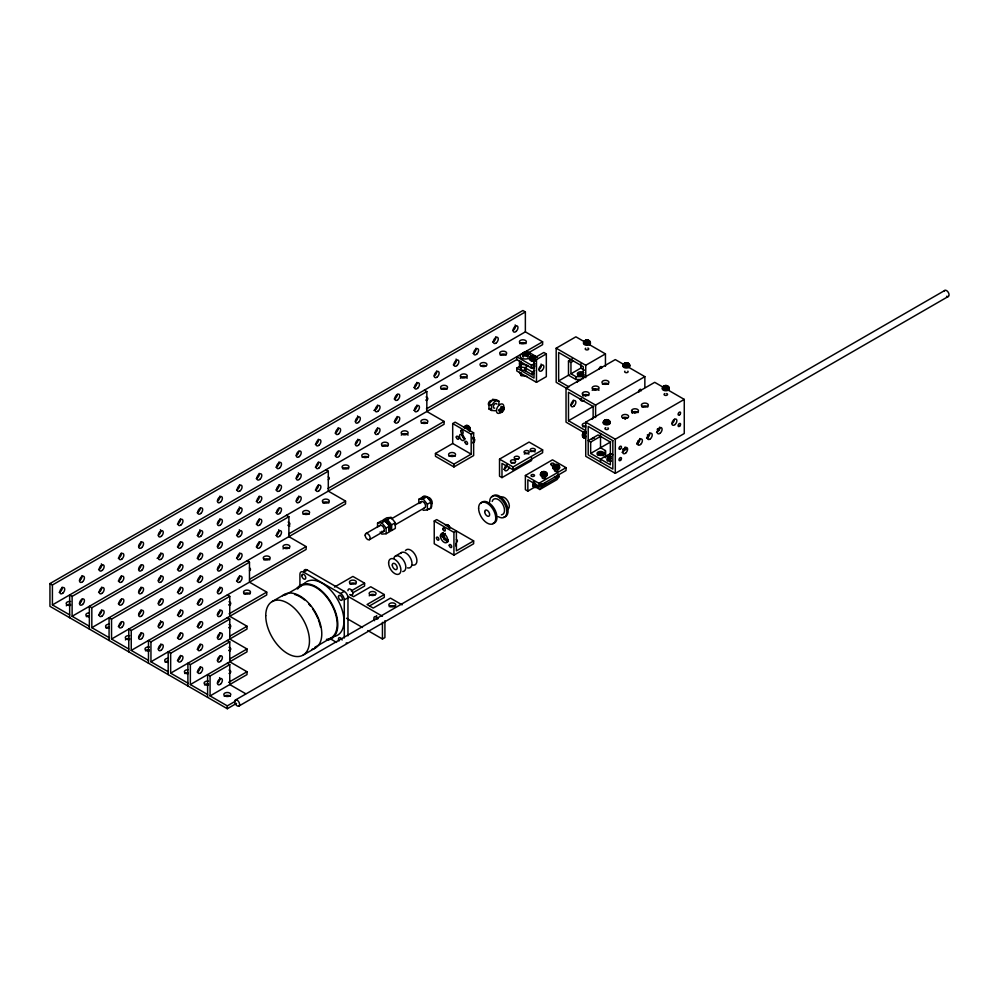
<?xml version="1.0" encoding="UTF-8"?>
<svg xmlns="http://www.w3.org/2000/svg" width="999" height="999" viewBox="0 0 999 999"><rect width="100%" height="100%" fill="white"/><g stroke="black" fill="none" stroke-linecap="round" stroke-linejoin="round"><path stroke-width="1.5" d="M527.847 491.108L527.847 479.757L538.936 486.163L566.033 470.517L566.033 467.669L552.484 459.84L525.387 475.487L525.374 489.685L527.847 491.108L535.576 486.638M600.511 461.975L600.511 459.128L605.444 456.293L605.444 450.599L600.511 447.752L600.511 433.529M530.319 357.442L531.268 355.944A3.009 1.736 0 0 1 534.902 356.218L535.377 356.581A3.009 1.736 0 0 1 535.377 358.316M541.396 473.351L542.357 471.853A3.009 1.736 0 0 1 545.991 472.127L546.465 472.49A3.009 1.736 0 0 1 546.465 474.225L545.367 474.862A3.009 1.736 0 0 1 541.733 474.587L541.258 474.225A3.009 1.736 0 0 1 541.258 472.49L542.932 471.715A1.848 1.074 0 0 1 545.167 471.89L545.466 472.115A1.848 1.074 0 0 1 545.466 473.176L544.78 473.563A1.848 1.074 0 0 1 542.557 473.401L542.257 473.176A1.848 1.074 0 0 1 542.257 472.115L545.167 473.401L546.328 476.198M578.421 374.563L578.346 375.224A3.484 2.01 0 0 1 579.07 374.912M584.502 341.808L586.038 340.172A1.848 1.074 0 0 1 588.274 340.334L588.573 340.559A1.848 1.074 0 0 1 588.573 341.633L587.899 342.02A1.848 1.074 0 0 1 585.664 341.845L585.364 341.633A1.848 1.074 0 0 1 585.364 340.559L588.286 341.845L589.435 344.643M663.336 387.312L664.872 385.676A1.848 1.074 0 0 1 667.107 385.851L667.394 386.064A1.848 1.074 0 0 1 667.394 387.137L666.72 387.525A1.848 1.074 0 0 1 664.485 387.362L664.198 387.137A1.848 1.074 0 0 1 664.198 386.064L667.107 387.362L668.256 390.159M432.105 503.658L432.105 501.86A4.233 2.448 60 0 0 429.982 498.189L428.434 497.29M469.967 428.946L469.967 428.159A1.848 1.074 60 0 0 468.706 426.311L468.369 426.161A1.848 1.074 60 0 0 468.056 426.136M473.114 437.412A1.848 1.074 60 0 1 474.388 439.26L474.388 440.047A1.848 1.074 60 0 1 474.038 440.522M578.433 374.538L579.308 373.726A3.009 1.736 0 0 1 582.941 374.001L583.416 374.363A3.009 1.736 0 0 1 583.416 376.099M624 363.873L624.875 363.049A3.009 1.736 0 0 1 628.508 363.336L628.983 363.686A3.009 1.736 0 0 1 628.983 365.422L627.884 366.059A3.009 1.736 0 0 1 624.25 365.784L623.776 365.422A3.009 1.736 0 0 1 623.776 363.686L625.461 362.924A1.848 1.074 0 0 1 627.684 363.087L627.984 363.311A1.848 1.074 0 0 1 627.984 364.385L627.31 364.772A1.848 1.074 0 0 1 625.074 364.598L624.775 364.385A1.848 1.074 0 0 1 624.775 363.311L627.697 364.61L628.846 367.407M604.295 420.754L605.169 419.942A3.009 1.736 0 0 1 608.803 420.217L609.278 420.579A3.009 1.736 0 0 1 609.278 422.315L608.179 422.952A3.009 1.736 0 0 1 604.545 422.677L604.07 422.315A3.009 1.736 0 0 1 604.07 420.579L605.744 419.805A1.848 1.074 0 0 1 607.979 419.98L608.279 420.204A1.848 1.074 0 0 1 608.279 421.266L607.604 421.665A1.848 1.074 0 0 1 605.369 421.491L605.069 421.266A1.848 1.074 0 0 1 605.069 420.204L607.991 421.491L609.14 424.288M387.55 523.926L388.811 522.664C390.609 524.562 392.532 529.383 388.923 530.407L390.547 529.433L389.86 528.334M389.697 525.012L387.824 521.703L383.878 520.816M533.441 481.555L535.564 487.037L539.822 489.498L541.945 486.476L559.19 476.523L558.129 473.776M559.19 476.523L557.067 479.545L539.822 489.498M495.167 410.751L491.458 410.427L488.986 409.003L488.986 404.046L492.707 399.425L496.428 399.75L498.888 401.173L498.888 404.895M491.458 410.427L491.458 405.469L495.167 400.849L498.888 401.173M383.978 521.391L384.727 520.541M385.714 520.604L384.902 521.453C388.112 522.527 390.771 526.548 389.473 529.882L388.786 528.783M582.966 435.539A1.848 1.074 -60 0 1 582.629 435.064L582.579 434.69A1.848 1.074 -60 0 1 583.553 432.679L585.052 431.605A3.009 1.736 -60 0 1 586.013 431.693M385.889 521.828L386.775 521.003L388.549 523.189M603.121 455.731L598.913 453.621A1.848 1.074 0 0 0 598.913 454.695L599.213 454.907A1.848 1.074 0 0 0 601.448 455.082L602.122 454.695A1.848 1.074 0 0 0 602.122 453.621L601.823 453.396A1.848 1.074 0 0 0 599.587 453.234L597.914 453.996A3.009 1.736 0 0 0 597.502 454.87M523.164 352.672L522.664 353.047A3.134 1.811 0 0 0 522.664 354.87L523.813 355.532A3.134 1.811 0 0 0 526.96 355.532L528.109 354.87A3.134 1.811 0 0 0 528.109 353.047L526.96 352.385A3.134 1.811 0 0 0 523.813 352.385L523.164 354.096L523.488 352.535L525.387 353.621L527.285 352.535L527.609 354.096L527.609 352.672M469.33 430.307L470.142 428.721A3.009 1.736 60 0 0 468.094 425.724L467.544 425.487A3.009 1.736 60 0 0 466.246 425.886A3.484 2.01 60 0 0 464.485 428.246M473.738 441.408L474.562 439.835A3.009 1.736 60 0 0 473.051 437.225M389.273 525.674L390.347 525.062M236.501 703.408L227.31 708.728L49.95 606.331L49.95 583.578L522.902 310.514L525.362 311.938L525.362 331.855L52.41 604.907L52.41 584.989L525.362 311.938M69.655 617.707L69.655 594.954L72.115 596.378L426.835 391.583L426.835 411.488L444.08 421.441L444.08 424.288L91.821 627.659L91.821 607.754L328.296 471.216L328.296 491.133L345.542 501.086L345.542 503.933L111.538 639.035L111.538 619.13L288.886 516.733L288.886 536.638L306.131 546.59L306.131 549.438L249.7 582.017M426.398 408.903L542.607 341.808L542.607 344.655L527.747 353.234M524.812 355.382L524.812 353.958L522.914 355.057L522.914 356.468M525.961 355.382L525.961 353.958L527.859 352.859L527.859 354.283M72.115 596.378L72.115 616.283L516.933 359.478M531.468 357.492L534.378 356.206A1.848 1.074 0 0 1 534.378 357.267L533.703 357.667A1.848 1.074 0 0 1 531.468 357.492L531.168 357.267A1.848 1.074 0 0 1 531.168 356.206L531.855 355.806A1.848 1.074 0 0 1 534.09 355.981M516.77 368.119L534.003 378.072L534.003 358.154L543.856 352.472L546.328 353.896L546.328 376.648L536.475 382.342L516.77 370.954L516.77 368.119L520.454 365.984M534.003 358.154L536.475 359.578L546.328 353.896M644.855 387.512L644.855 376.648L595.591 405.094L556.181 382.342L556.181 348.201L575.886 336.825L585.289 342.257M533.516 372.664L533.516 374.088L532.28 374.8L524.9 370.529L524.9 367.682L528.483 365.622M534.627 363.499L534.627 366.333L531.543 368.119L516.77 359.578L516.77 356.743L531.543 365.272L534.627 363.499A2.61 1.511 0 0 1 535.164 361.114M524.9 370.529L526.123 369.817M328.084 488.411L444.08 421.441M524.9 367.682L532.28 371.953L534.677 370.579M585.664 341.845L588.274 340.334M452.697 423.576L455.157 422.152L473.638 432.829L473.638 455.581L453.933 466.958L435.452 456.293L435.452 453.446L452.697 443.494L471.178 454.158L471.178 434.24L452.697 423.576L452.697 443.494M581.518 379.495L575.886 379.495L568.493 375.224L568.493 361.001L572.19 358.866M568.493 361.001L570.953 362.425L573.426 361.001M500.949 409.128L502.834 408.042L504.07 408.753L502.172 409.84L500.374 408.803M500.949 408.466L502.172 409.178L504.07 408.079M501.598 412.362L501.598 410.177L499.7 411.263L498.476 410.552M288.786 533.853L345.542 501.086M583.279 378.671L583.279 366.695L558.641 352.472L558.641 380.919L569.155 374.85M570.953 362.425L570.953 373.801L580.806 368.119L584.502 370.242M556.181 348.201L585.739 365.272L605.444 353.896L605.444 366.308M131.244 630.506L249.475 562.237L249.475 582.155L131.244 650.411L131.244 630.506L128.771 629.083L128.771 651.835M471.178 434.24L473.638 432.829M579.507 375.274L582.417 373.976A1.848 1.074 0 0 1 582.417 375.05L581.73 375.437A1.848 1.074 0 0 1 579.507 375.274L579.308 375.124A1.848 1.074 0 0 1 579.208 373.976L579.882 373.589A1.848 1.074 0 0 1 582.117 373.763M249.7 579.183L306.131 546.59M625.074 364.598L627.684 363.087M435.452 453.446L453.933 464.11L471.178 454.158M148.476 663.211L148.476 640.459L150.949 641.882L229.77 596.378L229.77 616.283L247.015 626.236L247.015 629.083L170.654 673.164L170.654 653.259L229.77 619.13L229.77 639.035L247.015 648.988L247.015 651.835L190.359 684.552L190.359 664.635L229.77 641.882L229.77 661.788L247.015 671.753L247.015 674.587L210.065 695.928L210.065 676.011L229.77 664.635L229.77 684.552L245.692 693.731M377.56 527.397L377.56 523.126L381.256 520.991L385.527 520.616L389.797 525.924L389.797 531.618L386.101 533.741L381.83 534.128L380.119 532.005M418.818 503.571L418.818 499.313L422.515 497.177L426.785 496.79L431.056 502.097L431.056 507.792L427.36 509.927L423.089 510.302M377.56 523.126L381.83 522.752L385.527 520.616M391.071 517.42L386.8 517.794L383.104 519.93L387.375 519.555L391.071 517.42L395.329 522.727L395.329 528.409L391.645 530.544L388.798 530.794M418.818 499.313L423.089 498.926L426.785 496.79M365.909 533.566L380.681 525.024M391.433 518.818L420.991 501.76M229.096 613.823L266.721 592.107L266.721 594.954L150.949 661.788L150.949 641.882M299.925 586.488L299.925 574.3A5.22 3.022 60 0 1 303.621 572.165L307.317 570.029L344.268 591.371A5.22 3.022 60 0 1 347.964 597.764L347.964 635.864M501.985 477.622L499.525 476.198L499.525 459.128L529.083 442.07L542.632 449.887L542.632 452.734L513.074 469.805L501.985 463.399L501.985 477.622L531.543 460.551L531.543 457.717M593.131 418.494L593.131 406.518L568.493 392.295L568.493 420.729L593.793 406.131M386.101 533.741L386.101 528.059L389.797 525.924M391.645 530.544L391.645 524.862L395.329 522.727M427.36 509.927L427.36 504.233L431.056 502.097M369.43 539.672L384.215 531.131M394.955 524.937L424.513 507.867M272.153 601.573L284.465 594.455M285.002 595.154L301.011 585.913M668.144 390.097L684.265 399.4L684.265 433.529L615.297 473.351L585.739 456.293L585.739 422.152L654.707 382.33L662.774 386.988M499.525 459.128L513.074 466.958L542.632 449.887M229.645 636.263L247.015 626.236M605.369 421.491L607.979 419.98M664.485 387.362L667.107 385.851M434.228 521.003L436.688 519.58L473.638 540.909L473.638 543.756L453.933 555.132L434.228 543.756L434.228 521.003L453.933 532.38L456.393 530.956L456.393 550.861L473.638 540.909M334.49 587.05L352.884 576.435L364.585 583.191L364.585 586.038L352.647 592.931M590.659 442.07L590.659 453.446L610.364 464.822L610.364 442.07L598.051 434.952L588.199 440.646L590.659 442.07L600.511 436.376M395.329 556.093L401.498 552.534M542.557 473.401L545.167 471.89M554.87 466.283L557.779 464.997A1.848 1.074 0 0 1 557.779 466.071L557.105 466.458A1.848 1.074 0 0 1 554.87 466.283L554.67 466.133A1.848 1.074 0 0 1 554.57 464.997L555.257 464.61A1.848 1.074 0 0 1 557.479 464.772M303.621 572.165L340.572 593.506L344.268 591.371M229.545 659.078L247.015 648.988M351.323 590.846L364.585 583.191M525.387 475.487L538.936 483.304L566.033 467.669M590.659 453.446L610.751 441.845M585.739 422.152L615.297 439.223L684.265 399.4M344.268 637.999L344.268 599.899L347.964 597.764M599.213 454.907L601.823 453.396M228.621 682.367L247.015 671.753M369.705 605.831L384.29 597.414L384.29 594.567L367.045 604.52L373.214 608.079L390.447 598.126L402.147 604.882M314.847 647.315L330.856 638.074M303.072 655.119L315.384 648.014M235.414 700.012L944.842 290.434M210.065 695.928L227.31 705.881L235.19 701.323M238.898 706.056L948.326 296.466M367.794 630.556L382.442 639.01L384.915 637.587L384.915 620.741M388.161 524.737L389.198 524.063M464.398 427.46L465.084 427.147M446.541 525.262L448.326 525.337A3.009 1.736 60 0 1 449.825 527.947M583.891 432.417L584.228 432.28A1.848 1.074 -60 0 1 584.815 432.33M389.235 530.194L389.985 529.97L389.435 528.746M585.651 340.334L584.365 340.934A3.009 1.736 0 0 0 584.365 342.669L584.84 343.032A3.009 1.736 0 0 0 588.473 343.306L589.572 342.669A3.009 1.736 0 0 0 589.572 340.934L589.098 340.572A3.009 1.736 0 0 0 585.464 340.297M664.485 385.839L663.186 386.451A3.009 1.736 0 0 0 663.186 388.186L663.661 388.536A3.009 1.736 0 0 0 667.295 388.823L668.393 388.186A3.009 1.736 0 0 0 668.393 386.451L667.919 386.089A3.009 1.736 0 0 0 664.285 385.814M599.2 453.396L598.139 454.183A3.384 1.948 0 0 1 602.909 454.195M570.953 373.801L575.886 376.648L584.328 376.648M605.444 456.293L611.076 456.293M488.986 409.003L491.471 409.215M585.102 431.893L583.953 432.242A3.009 1.736 -60 0 0 582.38 435.527L582.454 436.113A3.009 1.736 -60 0 0 583.953 436.988M526.96 365.097L521.091 364.198L519.517 360.814L519.517 366.496L521.091 369.88L525.486 370.567M525.486 367.719L521.091 367.033L519.517 363.648M519.517 372.19L521.091 375.574L526.96 376.473M386.188 521.628L386.988 521.928M449.7 527.797L449.662 527.522A1.848 1.074 60 0 0 448.726 525.774L448.052 525.387A1.848 1.074 60 0 0 447.127 525.924M585.127 431.893L585.739 432.155A3.484 2.01 -60 0 0 583.279 436.426L583.354 437.112A3.484 2.01 -60 0 0 585.739 437.849M466.221 425.774L466.858 426.049A3.484 2.01 60 0 1 469.243 430.994M390.035 525.986L390.784 526.336L388.948 526.548M587.974 343.806L605.444 353.896M623.364 364.235L615.297 359.578L566.033 388.024L566.033 422.152L584.84 433.017M628.733 367.345L644.855 376.648M525.362 331.855L542.607 341.808M526.623 351.049L537.362 357.255M525.961 353.958L527.859 355.057L527.859 356.468M524.812 353.958L522.914 352.859L522.914 354.283M558.641 380.919L569.018 386.9M568.493 420.729L585.352 430.469M610.364 453.446L612.837 454.87M492.707 399.425L495.167 400.849M500.949 406.281L502.172 406.993L502.172 409.178M500.374 409.465L501.598 410.177M488.986 404.046L491.458 405.469M498.476 409.89L499.7 410.601L501.598 409.515L501.598 407.317M500.949 411.326L502.172 412.025L502.172 409.84M424.375 390.159L426.835 391.583M325.836 469.805L328.296 471.216M286.426 515.309L288.886 516.733M384.29 594.567L370.741 586.75L353.509 596.703L349.812 594.567M347.827 596.266L382.442 616.258M247.015 560.814L249.475 562.237M346.491 618.256L362.475 627.484M249.475 582.155L266.721 592.107M330.02 638.611L336.613 642.419M227.31 594.954L229.77 596.378M227.31 617.707L229.77 619.13M227.31 640.459L229.77 641.882M227.31 663.211L229.77 664.635M49.95 583.578L52.41 584.989M91.821 607.754L89.361 606.331L89.361 629.083M111.538 619.13L109.066 617.707L109.066 640.459M170.654 653.259L168.182 651.835L168.182 674.587M190.359 664.635L187.899 663.211L187.899 685.963M210.065 676.011L207.605 674.587L207.605 697.352M52.41 604.907L69.655 614.86M72.115 616.283L89.361 626.236M91.821 627.659L109.066 637.612M111.538 639.035L128.771 648.988M131.244 650.411L148.476 660.364M150.949 661.788L168.182 671.753M170.654 673.164L187.899 683.129M190.359 684.552L207.605 694.505M535.701 357.18L535.164 356.78A3.384 1.948 0 0 0 533.653 356.281M559.003 466.521L559.19 466.658A3.484 2.01 0 0 1 558.291 469.255A3.484 2.01 0 0 1 553.708 469.093L553.159 468.668A3.484 2.01 0 0 1 553.708 466.246L554.67 464.735A3.009 1.736 0 0 1 558.304 465.01L558.778 465.372A3.009 1.736 0 0 1 558.778 467.107L557.679 467.744A3.009 1.736 0 0 1 554.045 467.47L553.571 467.107A3.009 1.736 0 0 1 553.571 465.372L554.87 464.772L557.492 466.296L558.641 469.093M628.846 364.56L629.395 364.972A3.484 2.01 0 0 1 628.496 367.582A3.484 2.01 0 0 1 623.913 367.407L623.364 366.983A3.484 2.01 0 0 1 623.913 364.56M389.086 527.422L390.971 527.547L390.172 526.898L390.884 528.596L389.797 529.07L389.023 528.184M448.389 525.524L447.215 524.712A3.009 1.736 60 0 0 445.929 525.099M584.502 436.763L585.102 437.387M423.089 498.926L427.36 504.233M387.375 519.555L391.645 524.862M381.83 522.752L386.101 528.059M582.941 376.461L579.495 373.751L578.209 374.363A3.009 1.736 0 0 0 577.797 375.224M540.884 483.728L541.945 486.476M474.425 439.685L474.562 441.096A3.009 1.736 60 0 1 473.051 441.97M470.017 428.583L470.142 429.995A3.009 1.736 60 0 1 469.93 430.469M456.056 543.881L456.093 544.293A1.848 1.074 60 0 1 456.056 544.655M615.297 439.223L615.297 473.351M605.444 450.599L605.444 457.717M595.591 405.094L595.591 417.507M585.739 365.272L585.739 377.684M580.806 363.848L580.806 368.119M575.886 376.648L575.886 379.495M538.936 483.304L538.936 486.163M536.475 359.578L536.475 382.342M532.28 371.953L532.28 374.8M531.543 365.272L531.543 368.119M527.609 355.244L527.609 356.668M527.285 356.805L527.285 355.382L525.387 354.295L523.488 355.382L523.488 356.805M525.387 353.621L525.387 355.706M523.164 355.244L523.164 356.668M521.091 361.351L521.091 369.88M521.091 372.727L521.091 375.574M513.074 466.958L513.074 469.805M453.933 464.11L453.933 466.958M453.933 532.38L453.933 555.132M382.442 622.327L382.442 639.01M227.31 705.881L227.31 708.728M339.036 640.983A2.785 1.611 60 0 1 339.223 637.674A2.785 1.611 60 0 1 342.133 640.022M303.746 571.141A5.22 3.022 60 0 1 307.317 570.029M294.568 594.405A30.045 17.345 60 0 1 304.495 599.912M308.703 603.958A30.045 17.345 60 0 1 310.677 606.281M312.525 608.753A30.045 17.345 60 0 1 317.832 618.356M318.394 619.78A30.045 17.345 60 0 1 320.479 626.91M297.615 588.998A30.045 17.345 60 0 1 331.056 603.496A30.045 17.345 60 0 1 326.436 639.385M303.921 583.916A30.919 17.845 60 0 1 305.669 582.292M306.643 581.655A30.919 17.845 60 0 1 338.998 602.185A30.919 17.845 60 0 1 334.24 636.438M346.878 642.832A5.22 3.022 60 0 1 346.116 643.056M340.572 593.506A5.22 3.022 60 0 1 344.268 599.899M297.003 588.436A30.919 17.845 60 0 1 331.393 603.059A30.919 17.845 60 0 1 326.873 640.159M282.58 595.854A30.919 17.845 60 0 1 315.884 613.199A30.919 17.845 60 0 1 312.063 649.238M347.964 590.659A3.484 2.01 60 0 1 350.424 589.235A3.484 2.01 60 0 1 352.884 593.506A3.484 2.01 60 0 1 350.424 594.929M447.652 542.095A6.094 3.521 60 0 1 446.541 541.62M444.38 539.71A6.094 3.521 60 0 1 443.494 538.399M442.807 536.975A6.094 3.521 60 0 1 442.37 532.954M448.276 539.66A3.484 2.01 60 0 1 444.58 537.25A3.484 2.01 60 0 1 445.304 533.466M441.883 536.213A3.484 2.01 60 0 1 442.27 537.025M503.808 469.355A3.484 2.01 -60 0 0 506.918 464.822A3.484 2.01 -60 0 0 504.458 468.831A3.484 2.01 -60 0 0 506.481 470.716A3.484 2.01 -60 0 0 509.29 467.033M524.35 454.108A2.61 1.511 0 0 1 528.883 454.108M514.922 459.49A2.61 1.511 0 0 1 518.069 459.253M511.226 463.049A2.61 1.511 0 0 1 514.922 463.049M530.931 451.673A2.61 1.511 0 0 1 535.039 451.985M554.433 465.921A3.484 2.01 0 0 1 555.269 465.721M555.307 465.072A3.384 1.948 0 0 0 553.246 467.932L553.783 468.331A3.384 1.948 0 0 0 558.229 468.506A3.384 1.948 0 0 0 559.103 465.984L558.566 465.571A3.384 1.948 0 0 0 557.867 465.259M557.042 475.324A1.736 1.011 0 0 1 557.242 476.998A1.736 1.011 0 0 1 554.495 476.461M540.846 473.776A3.484 2.01 0 0 0 540.846 475.786L541.396 476.198A3.484 2.01 0 0 0 545.978 476.373A3.484 2.01 0 0 0 546.878 473.776L546.328 473.351A3.484 2.01 0 0 0 544.767 472.839M542.981 472.177A3.384 1.948 0 0 0 540.934 475.037L541.47 475.449A3.384 1.948 0 0 0 545.916 475.611A3.384 1.948 0 0 0 546.79 473.089L546.253 472.689A3.384 1.948 0 0 0 544.73 472.177M545.092 482.604A1.736 1.011 0 0 1 544.73 484.178A1.736 1.011 0 0 1 542.182 483.566M534.952 483.841A3.009 1.736 -60 0 0 534.403 485.264L534.34 485.939A3.009 1.736 -60 0 0 535.914 487.4L535.864 487.112A3.384 1.948 -60 0 1 533.454 485.739L533.541 484.977A3.384 1.948 -60 0 1 534.652 482.654M534.59 487.112A3.484 2.01 -60 0 1 532.767 485.427L532.854 484.64A3.484 2.01 -60 0 1 534.003 482.255M535.951 486.476A1.848 1.074 -60 0 1 535.764 485.826L535.814 485.414A1.848 1.074 -60 0 1 535.951 484.965M540.072 484.652A3.484 2.01 60 0 1 538.336 487.137A3.484 2.01 60 0 1 535.314 483.379M545.092 476.91A1.736 1.011 0 0 1 544.979 478.396A1.736 1.011 0 0 1 542.432 478.196A1.736 1.011 0 0 1 542.994 476.748M557.042 469.642A1.736 1.011 0 0 1 557.604 471.091A1.736 1.011 0 0 1 555.057 471.278A1.736 1.011 0 0 1 554.944 469.805M552.035 465.984A1.736 1.011 0 0 1 552.934 465.984M541.071 364.036A3.484 2.01 -60 0 1 538.936 369.543M535.239 360.289A3.484 2.01 0 0 1 530.319 360.289L529.757 359.877A3.484 2.01 0 0 1 529.757 357.867M533.678 356.93A3.484 2.01 0 0 1 534.515 357.13M535.164 359.54A3.384 1.948 0 0 1 530.382 359.54L529.845 359.141A3.384 1.948 0 0 1 531.081 356.468M534.465 367.669A1.736 1.011 0 0 1 532.33 368.369A1.736 1.011 0 0 1 531.093 367.145M534.627 366.333A2.61 1.511 0 0 1 534.203 366.021M534.465 360.027A1.736 1.011 0 0 1 532.779 361.301A1.736 1.011 0 0 1 531.093 360.027M527.996 353.409A5.22 3.022 0 0 1 530.432 356.805M529.907 357.53A5.22 3.022 0 0 1 521.69 358.154A5.22 3.022 0 0 1 522.777 353.409M524.038 353.109A5.22 3.022 0 0 1 526.735 353.109M585.127 437.412A3.384 1.948 -60 0 1 582.817 436.7L582.729 436.026A3.384 1.948 -60 0 1 585.739 431.63M586.051 436.188A1.736 1.011 -60 0 1 584.502 435.714A1.736 1.011 -60 0 1 586.051 433.441M592.057 439.173A1.736 1.011 -60 0 1 593.294 437.774A1.736 1.011 -60 0 1 594.318 438.211M610.039 422.352A3.484 2.01 0 0 1 608.416 424.612A3.484 2.01 0 0 1 604.208 424.288L603.658 423.876A3.484 2.01 0 0 1 603.658 421.865M607.579 420.929A3.484 2.01 0 0 1 608.416 421.128M605.806 420.267A3.384 1.948 0 0 0 603.746 423.126L604.283 423.539A3.384 1.948 0 0 0 608.728 423.701A3.384 1.948 0 0 0 609.602 421.178L609.065 420.779A3.384 1.948 0 0 0 607.554 420.267M599.013 453.359A3.009 1.736 0 0 1 602.647 453.633L603.121 453.996A3.009 1.736 0 0 1 603.521 454.87M668.806 387.724A3.484 2.01 0 0 1 667.919 390.334A3.484 2.01 0 0 1 663.336 390.159L662.774 389.747A3.484 2.01 0 0 1 662.774 387.724M664.11 386.338A3.384 1.948 0 0 0 662.861 388.998L663.398 389.41A3.384 1.948 0 0 0 667.856 389.573A3.384 1.948 0 0 0 668.718 387.05L668.181 386.65A3.384 1.948 0 0 0 667.482 386.338M664.922 386.138A3.384 1.948 0 0 1 666.67 386.138M607.467 461.001A3.009 1.736 0 0 1 607.767 459.69L609.44 458.916A1.848 1.074 0 0 1 610.851 458.816M608.866 459.053A3.009 1.736 0 0 1 611.151 458.878M609.49 459.378A3.384 1.948 0 0 0 607.979 459.89L608.766 459.315A1.848 1.074 0 0 0 608.766 460.377L609.065 460.601A1.848 1.074 0 0 0 610.851 460.876M611.276 461.076A3.484 2.01 0 0 1 606.893 459.128A3.484 2.01 0 0 1 611.276 457.192M627.609 417.894A3.484 2.01 0 0 0 622.689 417.894A3.484 2.01 -60 0 1 625.149 419.318M631.98 412.612A3.484 2.01 0 0 1 638.024 412.612M641.845 406.93A3.484 2.01 0 0 1 647.876 406.93M631.905 412.662A3.484 2.01 -60 0 1 634.914 412.937M639.847 438.536A3.484 2.01 -60 0 1 636.825 443.756M649.7 432.842A3.484 2.01 -60 0 1 646.678 438.074M659.552 427.16A3.484 2.01 -60 0 1 656.53 432.38M674.412 419.318A3.484 2.01 -60 0 1 671.952 423.576M625.062 447.065A3.484 2.01 -60 0 1 622.052 452.297M626.048 449.7A3.484 2.01 0 0 1 622.689 449.175A3.484 2.01 0 0 1 626.048 448.663M638.024 441.058A3.484 2.01 0 0 1 636.75 443.806M647.315 434.952A3.484 2.01 0 0 1 646.603 438.124M659.64 429.857A3.484 2.01 0 0 1 657.167 429.27M607.005 456.805A3.484 2.01 0 0 1 611.276 454.345M636.75 443.169A3.484 2.01 0 0 1 638.024 443.906M646.603 437.487A3.484 2.01 0 0 1 647.876 438.211M657.891 428.946A3.484 2.01 0 0 1 659.64 428.683M666.67 393.556A1.736 1.011 0 0 1 667.132 395.067A1.736 1.011 0 0 1 664.46 395.067A1.736 1.011 0 0 1 664.922 393.556M607.904 427.847A1.736 1.011 0 0 1 607.792 429.333A1.736 1.011 0 0 1 605.244 429.133A1.736 1.011 0 0 1 605.806 427.684M632.205 410.976A3.484 2.01 -60 0 1 632.454 412.987M625.511 363.386A3.384 1.948 0 0 0 623.451 366.246L623.988 366.645A3.384 1.948 0 0 0 628.433 366.82A3.384 1.948 0 0 0 629.308 364.298L628.771 363.886A3.384 1.948 0 0 0 627.26 363.386M638.861 392.195A1.736 1.011 -60 0 1 639.934 389.448A1.736 1.011 -60 0 1 640.996 390.959M602.422 384.178A3.484 2.01 0 0 1 608.466 384.178M592.22 390.347A3.484 2.01 0 0 1 595.591 388.861A3.484 2.01 0 0 1 598.95 390.347M588.748 395.554A3.484 2.01 0 0 0 582.717 395.554A3.484 2.01 -60 0 1 585.651 395.866M593.768 389.173A3.484 2.01 -60 0 1 595.504 390.184M583.916 400.362A3.484 2.01 -60 0 1 580.894 398.613M592.107 419.318A3.484 2.01 0 0 1 593.843 417.57M585.739 427.01A3.484 2.01 0 0 1 582.255 425A3.484 2.01 0 0 1 585.739 422.989M582.717 426.835A3.484 2.01 0 0 1 585.739 425.836M627.884 371.166A1.736 1.011 0 0 1 626.385 372.677A1.736 1.011 0 0 1 624.875 371.166M582.941 393.906A3.484 2.01 -60 0 1 583.191 395.916M581.443 398.938A3.484 2.01 -60 0 1 580.169 399.675M573.339 400.137A3.484 2.01 -60 0 1 570.953 405.094M599.325 369.168A1.736 1.011 -60 0 1 600.674 366.608A1.736 1.011 -60 0 1 601.585 368.206M577.322 382.342A3.484 2.01 0 0 1 579.907 380.394M587.837 348.039A1.736 1.011 0 0 1 588.399 349.488A1.736 1.011 0 0 1 585.851 349.687A1.736 1.011 0 0 1 585.739 348.201M578.209 376.099A3.009 1.736 0 0 1 577.909 375.674M577.884 374.962A3.384 1.948 0 0 1 579.12 374.25M579.932 374.051A3.384 1.948 0 0 1 581.68 374.051M583.828 374.812A3.484 2.01 0 0 1 578.571 375.349A3.484 2.01 0 0 1 578.571 372.265A3.484 2.01 0 0 1 583.828 372.802M585.227 341.483A3.484 2.01 0 0 0 583.953 344.23L584.502 344.643A3.484 2.01 0 0 0 589.085 344.817A3.484 2.01 0 0 0 589.984 342.22L589.435 341.808A3.484 2.01 0 0 0 588.711 341.483M586.962 344.23A1.736 1.011 0 0 1 586.513 344.193M420.629 503.196A3.484 2.01 60 0 1 424.325 502.859A3.484 2.01 60 0 1 424.325 507.792M480.994 503.234A12.125 6.993 60 0 1 494.468 508.966A12.125 6.993 60 0 1 492.694 523.513M492.207 501.398A8.879 5.12 60 0 1 502.085 503.234A8.879 5.12 60 0 1 501.398 514.86M489.697 501.823A12.125 6.993 60 0 1 498.264 496.878A12.125 6.993 60 0 1 506.843 511.725A12.125 6.993 60 0 1 498.264 516.67M492.07 496.828A12.125 6.993 60 0 1 505.556 502.559A12.125 6.993 60 0 1 503.783 517.107M500.162 497.914A6.968 4.021 60 0 1 507.904 501.211A6.968 4.021 60 0 1 506.88 509.565M393.743 558.366A8.704 5.032 60 0 1 403.434 560.164A8.704 5.032 60 0 1 402.772 571.578M400.512 553.446A8.704 5.032 60 0 1 410.739 558.578A8.704 5.032 60 0 1 407.442 567.869M405.444 550.599A8.704 5.032 60 0 1 415.659 555.731A8.704 5.032 60 0 1 412.362 565.022M387.375 522.39A3.484 2.01 60 0 1 389.51 525.049M379.695 525.786A3.484 2.01 60 0 1 383.966 528.246A3.484 2.01 60 0 1 381.83 531.281M421.803 499.6A7.055 4.071 60 0 1 426.348 496.491A7.055 4.071 60 0 1 431.693 504.32A7.055 4.071 60 0 1 428.072 508.791M377.073 619.28A3.484 2.01 60 0 1 376.673 615.621M349.875 583.965A3.484 2.01 0 0 1 355.906 583.965M374.6 620.704A3.484 2.01 60 0 1 374.6 616.683A3.484 2.01 60 0 1 378.084 618.693M369.23 595.829A3.484 2.01 0 0 1 375.062 594.929M389.285 606.718A3.484 2.01 0 0 1 395.317 606.718M494.692 408.129A2.61 1.511 -60 0 1 493.868 405.045A2.61 1.511 -60 0 1 496.953 404.22M501.048 412.212A5.22 3.022 -60 0 1 496.453 411.488A5.22 3.022 -60 0 1 499.775 404.583A5.22 3.022 -60 0 1 503.796 406.506M503.296 408.928A5.22 3.022 -60 0 1 502.709 410.152M488.936 405.219A2.61 1.511 -60 0 1 489.123 401.91A2.61 1.511 -60 0 1 491.845 400.961M464.872 438.361A2.61 1.511 60 0 1 462.937 436.476A2.61 1.511 60 0 1 462.799 434.028M465.034 439.135A3.484 2.01 60 0 1 462.025 433.916M449.063 456.356A3.484 2.01 0 0 1 455.094 456.356M473.076 437.937A3.384 1.948 60 0 1 473.076 442.719M473.014 438.986A3.484 2.01 60 0 1 473.014 443.007M465.409 425.961A3.384 1.948 60 0 1 466.858 425.512L467.482 425.774A3.384 1.948 60 0 1 469.542 431.106M465.634 428.171A1.736 1.011 60 0 1 467.02 427.572A1.736 1.011 60 0 1 468.056 429.945M456.019 543.731A3.009 1.736 60 0 1 456.231 544.443L456.293 545.117A3.009 1.736 60 0 1 456.019 546.178M445.304 524.937A3.484 2.01 60 0 1 448.276 527.097M445.467 524.825A3.384 1.948 60 0 1 448.851 526.773M449.225 527.572A3.384 1.948 60 0 1 449.463 528.371M448.389 541.408A5.22 3.022 60 0 1 443.931 538.149A5.22 3.022 60 0 1 443.344 532.654M456.393 539.485A3.484 2.01 0 0 1 456.393 542.332M944.205 291.346A3.484 2.01 60 0 1 947.015 290.896A3.484 2.01 60 0 1 949.038 295.117A3.484 2.01 60 0 1 946.59 296.291M62.188 587.15A3.484 2.01 -60 0 1 59.166 592.382M70.554 605.431A3.484 2.01 0 0 1 66.171 603.483A3.484 2.01 0 0 1 70.554 601.535M66.296 605.806A3.484 2.01 0 0 1 70.554 604.383M141.009 541.645A3.484 2.01 -60 0 1 138.624 546.59M239.535 484.752A3.484 2.01 -60 0 1 236.526 489.985M81.893 575.774A3.484 2.01 -60 0 1 79.508 580.731M101.349 563.848A3.484 2.01 -60 0 1 101.174 567.107A3.484 2.01 -60 0 1 98.576 569.617M219.83 496.128A3.484 2.01 -60 0 1 217.457 501.086M259.24 473.376A3.484 2.01 -60 0 1 256.231 478.608M160.464 529.72A3.484 2.01 -60 0 1 158.329 535.214M200.212 508.204A3.484 2.01 -60 0 1 197.115 512.737M278.946 462A3.484 2.01 -60 0 1 275.936 467.232M180.419 518.893A3.484 2.01 -60 0 1 177.397 524.113M298.738 451.311A3.484 2.01 -60 0 1 296.278 455.581M121.304 553.021A3.484 2.01 -60 0 1 118.282 558.241M476.011 348.226A3.484 2.01 -60 0 1 473.002 353.459M515.184 324.925A3.484 2.01 -60 0 1 513.049 330.432M495.716 336.85A3.484 2.01 -60 0 1 492.707 342.07M456.068 359.066A3.484 2.01 -60 0 1 455.881 362.312A3.484 2.01 -60 0 1 453.296 364.835M416.895 382.355A3.484 2.01 -60 0 1 413.873 387.587M397.277 394.43A3.484 2.01 -60 0 1 394.168 398.963M436.6 370.979A3.484 2.01 -60 0 1 434.228 375.936M318.369 439.248A3.484 2.01 -60 0 1 315.347 444.468M338.074 427.872A3.484 2.01 -60 0 1 335.052 433.091M357.53 415.946A3.484 2.01 -60 0 1 355.394 421.441M377.485 405.119A3.484 2.01 -60 0 1 376.598 408.616A3.484 2.01 -60 0 1 373.876 410.402M481.031 365.984A3.484 2.01 0 0 1 485.951 365.984M426.111 396.953A3.484 2.01 0 0 1 426.111 400.437M460.414 378.259A3.484 2.01 0 0 1 463.786 376.773A3.484 2.01 0 0 1 467.145 378.259M441.058 389.148A3.484 2.01 0 0 1 447.09 389.148M426.111 399.8A3.484 2.01 0 0 1 426.835 400.112M500.174 355.02A3.484 2.01 0 0 1 506.206 355.02M519.88 343.644A3.484 2.01 0 0 1 525.924 343.644M229.046 670.004A3.484 2.01 0 0 1 229.046 673.488M208.504 685.064A3.484 2.01 0 0 1 204.121 683.129A3.484 2.01 0 0 1 208.504 681.181M204.583 684.964A3.484 2.01 0 0 1 208.504 684.028M200.125 666.795A3.484 2.01 -60 0 1 197.115 672.015M219.917 656.106A3.484 2.01 -60 0 1 217.457 660.364M219.593 677.622A3.484 2.01 -60 0 1 217.457 683.129M224.288 696.34A3.484 2.01 0 0 1 230.319 696.34M86.351 616.695A3.484 2.01 0 0 1 89.361 615.696M89.361 616.87A3.484 2.01 0 0 1 85.877 614.86A3.484 2.01 0 0 1 89.361 612.849M81.968 599.213A3.484 2.01 -60 0 1 79.508 603.483M101.598 587.15A3.484 2.01 -60 0 1 98.576 592.382M121.304 575.774A3.484 2.01 -60 0 1 118.282 580.993M141.096 565.084A3.484 2.01 -60 0 1 138.624 569.355M259.24 496.128A3.484 2.01 -60 0 1 256.231 501.361M160.714 553.021A3.484 2.01 -60 0 1 159.84 556.518A3.484 2.01 -60 0 1 157.105 558.304M278.946 484.752A3.484 2.01 -60 0 1 275.936 489.985M180.419 541.645A3.484 2.01 -60 0 1 177.397 546.865M239.298 506.968A3.484 2.01 -60 0 1 239.111 510.227A3.484 2.01 -60 0 1 236.526 512.737M199.875 529.72A3.484 2.01 -60 0 1 199.7 532.979A3.484 2.01 -60 0 1 197.115 535.489M219.83 518.893A3.484 2.01 -60 0 1 217.457 523.838M342.532 468.793A3.484 2.01 0 0 1 348.564 468.793M298.414 472.839A3.484 2.01 -60 0 1 296.278 478.334M318.369 462A3.484 2.01 -60 0 1 315.347 467.232M338.149 451.311A3.484 2.01 -60 0 1 335.052 455.844M328.296 476.91A3.484 2.01 0 0 1 328.296 479.757M357.779 439.248A3.484 2.01 -60 0 1 355.394 444.205M416.895 405.119A3.484 2.01 -60 0 1 413.873 410.339M377.485 427.872A3.484 2.01 -60 0 1 375.1 432.829M397.19 416.496A3.484 2.01 -60 0 1 394.168 421.715M362.237 457.417A3.484 2.01 0 0 1 368.269 457.417M381.943 446.041A3.484 2.01 0 0 1 387.974 446.041M401.298 435.152A3.484 2.01 0 0 1 404.657 433.653A3.484 2.01 0 0 1 408.029 435.152M421.353 423.289A3.484 2.01 0 0 1 427.385 423.289M129.683 639.56A3.484 2.01 0 0 1 125.287 637.612A3.484 2.01 0 0 1 129.683 635.676M125.412 639.934A3.484 2.01 0 0 1 129.683 638.511M180.419 587.15A3.484 2.01 -60 0 1 177.397 592.382M141.009 609.902A3.484 2.01 -60 0 1 138.624 614.86M160.802 599.213A3.484 2.01 -60 0 1 158.329 603.483M121.391 621.977A3.484 2.01 -60 0 1 118.282 626.51M200.125 575.774A3.484 2.01 -60 0 1 197.115 580.993M219.593 563.848A3.484 2.01 -60 0 1 217.457 569.355M278.709 529.72A3.484 2.01 -60 0 1 278.521 532.979A3.484 2.01 -60 0 1 275.936 535.489M239.535 553.021A3.484 2.01 -60 0 1 236.526 558.241M259.24 541.645A3.484 2.01 -60 0 1 256.231 546.865M283.067 548.926A3.484 2.01 0 0 1 285.976 547.452A3.484 2.01 0 0 1 289.448 548.439M249.475 567.932A3.484 2.01 0 0 1 249.475 570.779M263.699 559.815A3.484 2.01 0 0 1 269.73 559.815M160.714 575.774A3.484 2.01 -60 0 1 158.329 580.731M180.419 564.398A3.484 2.01 -60 0 1 177.397 569.617M200.125 553.021A3.484 2.01 -60 0 1 197.115 558.241M141.009 587.15A3.484 2.01 -60 0 1 138.624 592.107M121.391 599.213A3.484 2.01 -60 0 1 118.282 603.758M288.162 522.102A3.484 2.01 0 0 1 288.162 525.586M288.162 524.95A3.484 2.01 0 0 1 289.785 526.161M298.664 496.128A3.484 2.01 -60 0 1 296.278 501.086M101.598 609.902A3.484 2.01 -60 0 1 98.576 615.134M279.033 508.204A3.484 2.01 -60 0 1 275.936 512.737M318.369 484.752A3.484 2.01 -60 0 1 315.347 489.985M259.24 518.893A3.484 2.01 -60 0 1 256.231 524.113M219.83 541.645A3.484 2.01 -60 0 1 217.457 546.59M239.298 529.72A3.484 2.01 -60 0 1 239.111 532.979A3.484 2.01 -60 0 1 236.526 535.489M109.066 628.246A3.484 2.01 0 0 1 105.582 626.236A3.484 2.01 0 0 1 109.066 624.225M106.056 628.071A3.484 2.01 0 0 1 109.066 627.072M303.109 514.298A3.484 2.01 0 0 1 309.153 514.298M322.827 502.922A3.484 2.01 0 0 1 328.858 502.922M149.388 650.936A3.484 2.01 0 0 1 144.992 648.988A3.484 2.01 0 0 1 149.388 647.052M229.046 604.582A3.484 2.01 0 0 1 229.77 604.907M229.046 601.735A3.484 2.01 0 0 1 229.046 605.219M141.009 632.667A3.484 2.01 -60 0 1 138.624 637.612M160.464 620.741A3.484 2.01 -60 0 1 158.329 626.236M180.419 609.902A3.484 2.01 -60 0 1 177.397 615.134M145.467 650.836A3.484 2.01 0 0 1 149.388 649.899M219.83 587.15A3.484 2.01 -60 0 1 217.457 592.107M200.212 599.213A3.484 2.01 -60 0 1 197.115 603.758M239.535 575.774A3.484 2.01 -60 0 1 236.526 580.993M243.993 593.943A3.484 2.01 0 0 1 250.025 593.943M168.182 662.387A3.484 2.01 0 0 1 164.71 660.364A3.484 2.01 0 0 1 168.182 658.353M229.046 624.5A3.484 2.01 0 0 1 229.046 627.984M165.172 662.212A3.484 2.01 0 0 1 168.182 661.201M180.419 632.667A3.484 2.01 -60 0 1 177.397 637.886M160.714 644.043A3.484 2.01 -60 0 1 158.329 648.988M229.046 627.335A3.484 2.01 0 0 1 230.319 628.071M200.212 621.977A3.484 2.01 -60 0 1 197.115 626.51M219.83 609.902A3.484 2.01 -60 0 1 217.457 614.86M187.899 673.763A3.484 2.01 0 0 1 184.415 671.753A3.484 2.01 0 0 1 187.899 669.742M180.419 655.419A3.484 2.01 -60 0 1 177.397 660.639M200.125 644.043A3.484 2.01 -60 0 1 197.115 649.263M219.83 632.667A3.484 2.01 -60 0 1 217.457 637.612M184.877 673.588A3.484 2.01 0 0 1 187.899 672.577M229.046 647.252A3.484 2.01 0 0 1 229.046 650.736M229.046 650.099A3.484 2.01 0 0 1 230.319 650.836M386.888 522.489L386.85 523.251L387.824 521.703L386.888 522.489M499.737 410.252L499.737 411.576A3.134 1.811 -60 0 0 501.311 412.487L502.46 411.825A3.134 1.811 -60 0 0 504.033 409.103L504.033 407.779A3.134 1.811 -60 0 0 502.46 406.868L501.311 407.53A3.134 1.811 -60 0 0 499.737 410.252M530.644 356.218L530.169 356.581A3.009 1.736 0 0 0 530.169 358.316L530.644 358.678A3.009 1.736 0 0 0 534.278 358.953L534.915 358.678L534.09 357.492L530.644 356.218M612.837 440.646L588.199 426.423L588.199 454.87L612.837 469.093L612.837 440.646M589.897 341.546L589.36 341.134A3.384 1.948 0 0 0 584.914 340.971A3.384 1.948 0 0 0 584.04 343.494L584.577 343.893A3.384 1.948 0 0 0 589.023 344.068A3.384 1.948 0 0 0 589.897 341.546M301.798 575.549A2.785 1.611 60 0 0 304.757 579.233A2.785 1.611 60 0 0 304.757 575.287A2.785 1.611 60 0 0 301.798 575.549M338.449 596.715A2.785 1.611 60 0 0 341.408 600.387A2.785 1.611 60 0 0 341.408 596.453A2.785 1.611 60 0 0 338.449 596.715M265.746 615.721A30.919 17.845 60 0 0 298.539 656.518A30.919 17.845 60 0 0 298.539 612.799A30.919 17.845 60 0 0 265.746 615.721M525.312 453.334A2.61 1.511 0 0 0 529.233 452.023A2.61 1.511 0 0 0 525.312 450.711A2.61 1.511 0 0 0 525.312 453.334M515.459 459.016A2.61 1.511 0 0 0 519.38 457.717A2.61 1.511 0 0 0 515.459 456.406A2.61 1.511 0 0 0 515.459 459.016M511.763 462.574A2.61 1.511 0 0 0 515.684 461.263A2.61 1.511 0 0 0 511.763 459.965A2.61 1.511 0 0 0 511.763 462.574M531.468 451.198A2.61 1.511 0 0 0 535.389 449.887A2.61 1.511 0 0 0 531.468 448.588A2.61 1.511 0 0 0 531.468 451.198M531.543 476.198A1.736 1.011 0 0 0 534.465 475.749A1.736 1.011 0 0 0 532.33 474.513A1.736 1.011 0 0 0 531.543 476.198M551.248 464.822A1.736 1.011 0 0 0 554.17 464.373A1.736 1.011 0 0 0 552.035 463.136A1.736 1.011 0 0 0 551.248 464.822M542.032 370.492A3.484 2.01 -60 0 0 543.144 365.097A3.484 2.01 -60 0 0 539.023 368.756A3.484 2.01 -60 0 0 542.032 370.492M620.541 448.951A1.736 1.011 -60 0 0 621.091 446.253A1.736 1.011 -60 0 0 619.03 448.076A1.736 1.011 -60 0 0 620.541 448.951M598.776 455.182A3.484 2.01 0 0 0 603.995 453.446A3.484 2.01 0 0 0 598.776 451.698A3.484 2.01 0 0 0 598.776 455.182M679.657 426.186A1.736 1.011 -60 0 0 680.207 423.489A1.736 1.011 -60 0 0 678.146 425.324A1.736 1.011 -60 0 0 679.657 426.186M620.541 460.327A1.736 1.011 -60 0 0 621.091 457.629A1.736 1.011 -60 0 0 619.03 459.453A1.736 1.011 -60 0 0 620.541 460.327M679.657 414.81A1.736 1.011 -60 0 0 680.207 412.112A1.736 1.011 -60 0 0 678.146 413.948A1.736 1.011 -60 0 0 679.657 414.81M640.571 444.443A3.484 2.01 -60 0 0 641.67 439.048A3.484 2.01 -60 0 0 637.549 442.707A3.484 2.01 -60 0 0 640.571 444.443M650.424 438.761A3.484 2.01 -60 0 0 651.523 433.366A3.484 2.01 -60 0 0 647.402 437.013A3.484 2.01 -60 0 0 650.424 438.761M660.277 433.067A3.484 2.01 -60 0 0 661.375 427.672A3.484 2.01 -60 0 0 657.255 431.331A3.484 2.01 -60 0 0 660.277 433.067M675.049 424.538A3.484 2.01 -60 0 0 676.161 419.143A3.484 2.01 -60 0 0 672.04 422.789A3.484 2.01 -60 0 0 675.049 424.538M625.786 452.984A3.484 2.01 -60 0 0 626.897 447.589A3.484 2.01 -60 0 0 622.764 451.236A3.484 2.01 -60 0 0 625.786 452.984M623.413 418.206A3.484 2.01 0 0 0 628.633 416.471A3.484 2.01 0 0 0 623.413 414.722A3.484 2.01 0 0 0 623.413 418.206M633.266 412.525A3.484 2.01 0 0 0 638.486 410.776A3.484 2.01 0 0 0 633.266 409.041A3.484 2.01 0 0 0 633.266 412.525M643.119 406.83A3.484 2.01 0 0 0 648.339 405.094A3.484 2.01 0 0 0 643.119 403.346A3.484 2.01 0 0 0 643.119 406.83M574.063 406.044A3.484 2.01 -60 0 0 575.162 400.649A3.484 2.01 -60 0 0 571.041 404.308A3.484 2.01 -60 0 0 574.063 406.044M603.696 384.078A3.484 2.01 0 0 0 608.928 382.33A3.484 2.01 0 0 0 603.696 380.594A3.484 2.01 0 0 0 603.696 384.078M593.843 389.772A3.484 2.01 0 0 0 599.075 388.024A3.484 2.01 0 0 0 593.843 386.288A3.484 2.01 0 0 0 593.843 389.772M583.99 395.454A3.484 2.01 0 0 0 589.223 393.718A3.484 2.01 0 0 0 583.99 391.97A3.484 2.01 0 0 0 583.99 395.454M478.608 508.229A12.125 6.993 60 0 0 491.471 524.225A12.125 6.993 60 0 0 491.471 507.08A12.125 6.993 60 0 0 478.608 508.229M484.715 511.75A3.484 2.01 60 0 0 488.411 516.346A3.484 2.01 60 0 0 488.411 511.426A3.484 2.01 60 0 0 484.715 511.75M392.295 565.059A3.484 2.01 60 0 0 395.991 569.655A3.484 2.01 60 0 0 395.991 564.722A3.484 2.01 60 0 0 392.295 565.059M388.611 562.924A8.704 5.032 60 0 0 397.839 574.413A8.704 5.032 60 0 0 397.839 562.1A8.704 5.032 60 0 0 388.611 562.924M365.172 535.177A3.521 2.035 60 0 0 368.918 539.835A3.521 2.035 60 0 0 368.918 534.84A3.521 2.035 60 0 0 365.172 535.177M351.149 583.866A3.484 2.01 0 0 0 356.368 582.13A3.484 2.01 0 0 0 351.149 580.382A3.484 2.01 0 0 0 351.149 583.866M370.854 595.242A3.484 2.01 0 0 0 376.074 593.506A3.484 2.01 0 0 0 370.854 591.758A3.484 2.01 0 0 0 370.854 595.242M390.559 606.618A3.484 2.01 0 0 0 395.779 604.882A3.484 2.01 0 0 0 390.559 603.134A3.484 2.01 0 0 0 390.559 606.618M456.293 437.112A1.736 1.011 60 0 0 458.204 439.323A1.736 1.011 60 0 0 458.079 436.8A1.736 1.011 60 0 0 456.293 437.112M460.701 431.019A1.736 1.011 60 0 0 462.549 433.316A1.736 1.011 60 0 0 462.549 430.856A1.736 1.011 60 0 0 460.701 431.019M465.109 442.12A1.736 1.011 60 0 0 466.958 444.418A1.736 1.011 60 0 0 466.958 441.958A1.736 1.011 60 0 0 465.109 442.12M449.612 455.931A3.484 2.01 0 0 0 455.444 455.032A3.484 2.01 0 0 0 451.186 452.572A3.484 2.01 0 0 0 449.612 455.931M459.478 436.026A3.484 2.01 60 0 0 463.161 440.621A3.484 2.01 60 0 0 463.161 435.689A3.484 2.01 60 0 0 459.478 436.026M449.25 545.317A1.736 1.011 60 0 0 451.086 547.614A1.736 1.011 60 0 0 451.086 545.154A1.736 1.011 60 0 0 449.25 545.317M436.451 537.924A1.736 1.011 60 0 0 438.286 540.222A1.736 1.011 60 0 0 438.286 537.762A1.736 1.011 60 0 0 436.451 537.924M442.844 528.821A1.736 1.011 60 0 0 444.692 531.118A1.736 1.011 60 0 0 444.692 528.658A1.736 1.011 60 0 0 442.844 528.821M440.384 535.926A5.22 3.022 60 0 0 445.929 542.819A5.22 3.022 60 0 0 445.929 535.439A5.22 3.022 60 0 0 440.384 535.926M234.703 701.61A3.484 2.01 60 0 0 238.386 706.206A3.484 2.01 60 0 0 238.386 701.286A3.484 2.01 60 0 0 234.703 701.61M82.605 581.68A3.484 2.01 -60 0 0 83.716 576.286A3.484 2.01 -60 0 0 79.595 579.944A3.484 2.01 -60 0 0 82.605 581.68M62.9 593.069A3.484 2.01 -60 0 0 64.011 587.662A3.484 2.01 -60 0 0 59.89 591.321A3.484 2.01 -60 0 0 62.9 593.069M102.323 570.304A3.484 2.01 -60 0 0 103.421 564.91A3.484 2.01 -60 0 0 99.301 568.568A3.484 2.01 -60 0 0 102.323 570.304M141.733 547.552A3.484 2.01 -60 0 0 142.832 542.157A3.484 2.01 -60 0 0 138.711 545.816A3.484 2.01 -60 0 0 141.733 547.552M319.081 445.154A3.484 2.01 -60 0 0 320.192 439.76A3.484 2.01 -60 0 0 316.071 443.419A3.484 2.01 -60 0 0 319.081 445.154M299.375 456.531A3.484 2.01 -60 0 0 300.487 451.136A3.484 2.01 -60 0 0 296.366 454.795A3.484 2.01 -60 0 0 299.375 456.531M122.028 558.928A3.484 2.01 -60 0 0 123.127 553.533A3.484 2.01 -60 0 0 119.006 557.192A3.484 2.01 -60 0 0 122.028 558.928M161.438 536.176A3.484 2.01 -60 0 0 162.537 530.781A3.484 2.01 -60 0 0 158.416 534.44A3.484 2.01 -60 0 0 161.438 536.176M181.144 524.8A3.484 2.01 -60 0 0 182.243 519.405A3.484 2.01 -60 0 0 178.122 523.051A3.484 2.01 -60 0 0 181.144 524.8M200.849 513.424A3.484 2.01 -60 0 0 201.948 508.029A3.484 2.01 -60 0 0 197.827 511.675A3.484 2.01 -60 0 0 200.849 513.424M220.554 502.047A3.484 2.01 -60 0 0 221.653 496.653A3.484 2.01 -60 0 0 217.532 500.299A3.484 2.01 -60 0 0 220.554 502.047M259.965 479.295A3.484 2.01 -60 0 0 261.076 473.888A3.484 2.01 -60 0 0 256.955 477.547A3.484 2.01 -60 0 0 259.965 479.295M240.26 490.671A3.484 2.01 -60 0 0 241.371 485.277A3.484 2.01 -60 0 0 237.25 488.923A3.484 2.01 -60 0 0 240.26 490.671M279.67 467.907A3.484 2.01 -60 0 0 280.781 462.512A3.484 2.01 -60 0 0 276.661 466.171A3.484 2.01 -60 0 0 279.67 467.907M397.914 399.65A3.484 2.01 -60 0 0 399.013 394.255A3.484 2.01 -60 0 0 394.892 397.902A3.484 2.01 -60 0 0 397.914 399.65M378.209 411.026A3.484 2.01 -60 0 0 379.308 405.631A3.484 2.01 -60 0 0 375.187 409.278A3.484 2.01 -60 0 0 378.209 411.026M358.504 422.402A3.484 2.01 -60 0 0 359.603 417.008A3.484 2.01 -60 0 0 355.482 420.666A3.484 2.01 -60 0 0 358.504 422.402M338.798 433.778A3.484 2.01 -60 0 0 339.897 428.384A3.484 2.01 -60 0 0 335.776 432.043A3.484 2.01 -60 0 0 338.798 433.778M457.03 365.522A3.484 2.01 -60 0 0 458.129 360.115A3.484 2.01 -60 0 0 454.008 363.773A3.484 2.01 -60 0 0 457.03 365.522M437.325 376.898A3.484 2.01 -60 0 0 438.424 371.503A3.484 2.01 -60 0 0 434.303 375.149A3.484 2.01 -60 0 0 437.325 376.898M417.619 388.274A3.484 2.01 -60 0 0 418.718 382.879A3.484 2.01 -60 0 0 414.597 386.526A3.484 2.01 -60 0 0 417.619 388.274M476.735 354.133A3.484 2.01 -60 0 0 477.847 348.738A3.484 2.01 -60 0 0 473.713 352.397A3.484 2.01 -60 0 0 476.735 354.133M496.441 342.757A3.484 2.01 -60 0 0 497.552 337.362A3.484 2.01 -60 0 0 493.431 341.021A3.484 2.01 -60 0 0 496.441 342.757M516.146 331.381A3.484 2.01 -60 0 0 517.257 325.986A3.484 2.01 -60 0 0 513.136 329.645A3.484 2.01 -60 0 0 516.146 331.381M481.743 366.296A3.484 2.01 0 0 0 486.975 364.56A3.484 2.01 0 0 0 481.743 362.812A3.484 2.01 0 0 0 481.743 366.296M462.038 377.684A3.484 2.01 0 0 0 467.27 375.936A3.484 2.01 0 0 0 462.038 374.2A3.484 2.01 0 0 0 462.038 377.684M442.332 389.061A3.484 2.01 0 0 0 447.564 387.312A3.484 2.01 0 0 0 442.332 385.577A3.484 2.01 0 0 0 442.332 389.061M501.448 354.92A3.484 2.01 0 0 0 506.68 353.184A3.484 2.01 0 0 0 501.448 351.436A3.484 2.01 0 0 0 501.448 354.92M521.153 343.544A3.484 2.01 0 0 0 526.386 341.808A3.484 2.01 0 0 0 521.153 340.06A3.484 2.01 0 0 0 521.153 343.544M200.849 672.702A3.484 2.01 -60 0 0 201.948 667.307A3.484 2.01 -60 0 0 197.827 670.966A3.484 2.01 -60 0 0 200.849 672.702M220.554 661.326A3.484 2.01 -60 0 0 221.653 655.931A3.484 2.01 -60 0 0 217.532 659.59A3.484 2.01 -60 0 0 220.554 661.326M225.562 696.241A3.484 2.01 0 0 0 230.794 694.505A3.484 2.01 0 0 0 225.562 692.757A3.484 2.01 0 0 0 225.562 696.241M220.554 684.078A3.484 2.01 -60 0 0 221.653 678.683A3.484 2.01 -60 0 0 217.532 682.342A3.484 2.01 -60 0 0 220.554 684.078M82.605 604.445A3.484 2.01 -60 0 0 83.716 599.038A3.484 2.01 -60 0 0 79.595 602.697A3.484 2.01 -60 0 0 82.605 604.445M122.028 581.68A3.484 2.01 -60 0 0 123.127 576.286A3.484 2.01 -60 0 0 119.006 579.944A3.484 2.01 -60 0 0 122.028 581.68M102.323 593.069A3.484 2.01 -60 0 0 103.421 587.662A3.484 2.01 -60 0 0 99.301 591.321A3.484 2.01 -60 0 0 102.323 593.069M141.733 570.304A3.484 2.01 -60 0 0 142.832 564.91A3.484 2.01 -60 0 0 138.711 568.568A3.484 2.01 -60 0 0 141.733 570.304M279.67 490.671A3.484 2.01 -60 0 0 280.781 485.277A3.484 2.01 -60 0 0 276.661 488.923A3.484 2.01 -60 0 0 279.67 490.671M259.965 502.047A3.484 2.01 -60 0 0 261.076 496.653A3.484 2.01 -60 0 0 256.955 500.299A3.484 2.01 -60 0 0 259.965 502.047M161.438 558.928A3.484 2.01 -60 0 0 162.537 553.533A3.484 2.01 -60 0 0 158.416 557.192A3.484 2.01 -60 0 0 161.438 558.928M299.375 479.295A3.484 2.01 -60 0 0 300.487 473.888A3.484 2.01 -60 0 0 296.366 477.547A3.484 2.01 -60 0 0 299.375 479.295M240.26 513.424A3.484 2.01 -60 0 0 241.371 508.029A3.484 2.01 -60 0 0 237.25 511.675A3.484 2.01 -60 0 0 240.26 513.424M220.554 524.8A3.484 2.01 -60 0 0 221.653 519.405A3.484 2.01 -60 0 0 217.532 523.051A3.484 2.01 -60 0 0 220.554 524.8M181.144 547.552A3.484 2.01 -60 0 0 182.243 542.157A3.484 2.01 -60 0 0 178.122 545.816A3.484 2.01 -60 0 0 181.144 547.552M200.849 536.176A3.484 2.01 -60 0 0 201.948 530.781A3.484 2.01 -60 0 0 197.827 534.44A3.484 2.01 -60 0 0 200.849 536.176M343.806 468.693A3.484 2.01 0 0 0 349.026 466.958A3.484 2.01 0 0 0 343.806 465.209A3.484 2.01 0 0 0 343.806 468.693M363.511 457.317A3.484 2.01 0 0 0 368.731 455.581A3.484 2.01 0 0 0 363.511 453.833A3.484 2.01 0 0 0 363.511 457.317M319.081 467.907A3.484 2.01 -60 0 0 320.192 462.512A3.484 2.01 -60 0 0 316.071 466.171A3.484 2.01 -60 0 0 319.081 467.907M338.798 456.531A3.484 2.01 -60 0 0 339.897 451.136A3.484 2.01 -60 0 0 335.776 454.795A3.484 2.01 -60 0 0 338.798 456.531M417.619 411.026A3.484 2.01 -60 0 0 418.718 405.631A3.484 2.01 -60 0 0 414.597 409.278A3.484 2.01 -60 0 0 417.619 411.026M397.914 422.402A3.484 2.01 -60 0 0 399.013 417.008A3.484 2.01 -60 0 0 394.892 420.666A3.484 2.01 -60 0 0 397.914 422.402M378.209 433.778A3.484 2.01 -60 0 0 379.308 428.384A3.484 2.01 -60 0 0 375.187 432.043A3.484 2.01 -60 0 0 378.209 433.778M358.504 445.154A3.484 2.01 -60 0 0 359.603 439.76A3.484 2.01 -60 0 0 355.482 443.419A3.484 2.01 -60 0 0 358.504 445.154M422.627 423.189A3.484 2.01 0 0 0 427.859 421.441A3.484 2.01 0 0 0 422.627 419.705A3.484 2.01 0 0 0 422.627 423.189M402.922 434.565A3.484 2.01 0 0 0 408.141 432.829A3.484 2.01 0 0 0 402.922 431.081A3.484 2.01 0 0 0 402.922 434.565M383.216 445.941A3.484 2.01 0 0 0 388.436 444.205A3.484 2.01 0 0 0 383.216 442.457A3.484 2.01 0 0 0 383.216 445.941M161.438 604.445A3.484 2.01 -60 0 0 162.537 599.038A3.484 2.01 -60 0 0 158.416 602.697A3.484 2.01 -60 0 0 161.438 604.445M122.028 627.197A3.484 2.01 -60 0 0 123.127 621.803A3.484 2.01 -60 0 0 119.006 625.449A3.484 2.01 -60 0 0 122.028 627.197M181.144 593.069A3.484 2.01 -60 0 0 182.243 587.662A3.484 2.01 -60 0 0 178.122 591.321A3.484 2.01 -60 0 0 181.144 593.069M141.733 615.821A3.484 2.01 -60 0 0 142.832 610.426A3.484 2.01 -60 0 0 138.711 614.073A3.484 2.01 -60 0 0 141.733 615.821M200.849 581.68A3.484 2.01 -60 0 0 201.948 576.286A3.484 2.01 -60 0 0 197.827 579.944A3.484 2.01 -60 0 0 200.849 581.68M279.67 536.176A3.484 2.01 -60 0 0 280.781 530.781A3.484 2.01 -60 0 0 276.661 534.44A3.484 2.01 -60 0 0 279.67 536.176M259.965 547.552A3.484 2.01 -60 0 0 261.076 542.157A3.484 2.01 -60 0 0 256.955 545.816A3.484 2.01 -60 0 0 259.965 547.552M240.26 558.928A3.484 2.01 -60 0 0 241.371 553.533A3.484 2.01 -60 0 0 237.25 557.192A3.484 2.01 -60 0 0 240.26 558.928M220.554 570.304A3.484 2.01 -60 0 0 221.653 564.91A3.484 2.01 -60 0 0 217.532 568.568A3.484 2.01 -60 0 0 220.554 570.304M284.69 548.339A3.484 2.01 0 0 0 289.91 546.59A3.484 2.01 0 0 0 284.69 544.855A3.484 2.01 0 0 0 284.69 548.339M264.972 559.715A3.484 2.01 0 0 0 270.205 557.979A3.484 2.01 0 0 0 264.972 556.231A3.484 2.01 0 0 0 264.972 559.715M141.733 593.069A3.484 2.01 -60 0 0 142.832 587.662A3.484 2.01 -60 0 0 138.711 591.321A3.484 2.01 -60 0 0 141.733 593.069M122.028 604.445A3.484 2.01 -60 0 0 123.127 599.038A3.484 2.01 -60 0 0 119.006 602.697A3.484 2.01 -60 0 0 122.028 604.445M161.438 581.68A3.484 2.01 -60 0 0 162.537 576.286A3.484 2.01 -60 0 0 158.416 579.944A3.484 2.01 -60 0 0 161.438 581.68M102.323 615.821A3.484 2.01 -60 0 0 103.421 610.426A3.484 2.01 -60 0 0 99.301 614.073A3.484 2.01 -60 0 0 102.323 615.821M181.144 570.304A3.484 2.01 -60 0 0 182.243 564.91A3.484 2.01 -60 0 0 178.122 568.568A3.484 2.01 -60 0 0 181.144 570.304M200.849 558.928A3.484 2.01 -60 0 0 201.948 553.533A3.484 2.01 -60 0 0 197.827 557.192A3.484 2.01 -60 0 0 200.849 558.928M240.26 536.176A3.484 2.01 -60 0 0 241.371 530.781A3.484 2.01 -60 0 0 237.25 534.44A3.484 2.01 -60 0 0 240.26 536.176M220.554 547.552A3.484 2.01 -60 0 0 221.653 542.157A3.484 2.01 -60 0 0 217.532 545.816A3.484 2.01 -60 0 0 220.554 547.552M299.375 502.047A3.484 2.01 -60 0 0 300.487 496.653A3.484 2.01 -60 0 0 296.366 500.299A3.484 2.01 -60 0 0 299.375 502.047M279.67 513.424A3.484 2.01 -60 0 0 280.781 508.029A3.484 2.01 -60 0 0 276.661 511.675A3.484 2.01 -60 0 0 279.67 513.424M304.395 514.21A3.484 2.01 0 0 0 309.615 512.462A3.484 2.01 0 0 0 304.395 510.726A3.484 2.01 0 0 0 304.395 514.21M259.965 524.8A3.484 2.01 -60 0 0 261.076 519.405A3.484 2.01 -60 0 0 256.955 523.051A3.484 2.01 -60 0 0 259.965 524.8M319.081 490.671A3.484 2.01 -60 0 0 320.192 485.277A3.484 2.01 -60 0 0 316.071 488.923A3.484 2.01 -60 0 0 319.081 490.671M324.101 502.834A3.484 2.01 0 0 0 329.32 501.086A3.484 2.01 0 0 0 324.101 499.35A3.484 2.01 0 0 0 324.101 502.834M161.438 627.197A3.484 2.01 -60 0 0 162.537 621.803A3.484 2.01 -60 0 0 158.416 625.449A3.484 2.01 -60 0 0 161.438 627.197M141.733 638.573A3.484 2.01 -60 0 0 142.832 633.179A3.484 2.01 -60 0 0 138.711 636.825A3.484 2.01 -60 0 0 141.733 638.573M200.849 604.445A3.484 2.01 -60 0 0 201.948 599.038A3.484 2.01 -60 0 0 197.827 602.697A3.484 2.01 -60 0 0 200.849 604.445M220.554 593.069A3.484 2.01 -60 0 0 221.653 587.662A3.484 2.01 -60 0 0 217.532 591.321A3.484 2.01 -60 0 0 220.554 593.069M181.144 615.821A3.484 2.01 -60 0 0 182.243 610.426A3.484 2.01 -60 0 0 178.122 614.073A3.484 2.01 -60 0 0 181.144 615.821M240.26 581.68A3.484 2.01 -60 0 0 241.371 576.286A3.484 2.01 -60 0 0 237.25 579.944A3.484 2.01 -60 0 0 240.26 581.68M245.267 593.843A3.484 2.01 0 0 0 250.499 592.107A3.484 2.01 0 0 0 245.267 590.359A3.484 2.01 0 0 0 245.267 593.843M161.438 649.949A3.484 2.01 -60 0 0 162.537 644.555A3.484 2.01 -60 0 0 158.416 648.214A3.484 2.01 -60 0 0 161.438 649.949M181.144 638.573A3.484 2.01 -60 0 0 182.243 633.179A3.484 2.01 -60 0 0 178.122 636.825A3.484 2.01 -60 0 0 181.144 638.573M200.849 627.197A3.484 2.01 -60 0 0 201.948 621.803A3.484 2.01 -60 0 0 197.827 625.449A3.484 2.01 -60 0 0 200.849 627.197M220.554 615.821A3.484 2.01 -60 0 0 221.653 610.426A3.484 2.01 -60 0 0 217.532 614.073A3.484 2.01 -60 0 0 220.554 615.821M200.849 649.949A3.484 2.01 -60 0 0 201.948 644.555A3.484 2.01 -60 0 0 197.827 648.214A3.484 2.01 -60 0 0 200.849 649.949M220.554 638.573A3.484 2.01 -60 0 0 221.653 633.179A3.484 2.01 -60 0 0 217.532 636.825A3.484 2.01 -60 0 0 220.554 638.573M181.144 661.326A3.484 2.01 -60 0 0 182.243 655.931A3.484 2.01 -60 0 0 178.122 659.59A3.484 2.01 -60 0 0 181.144 661.326"/></g></svg>
